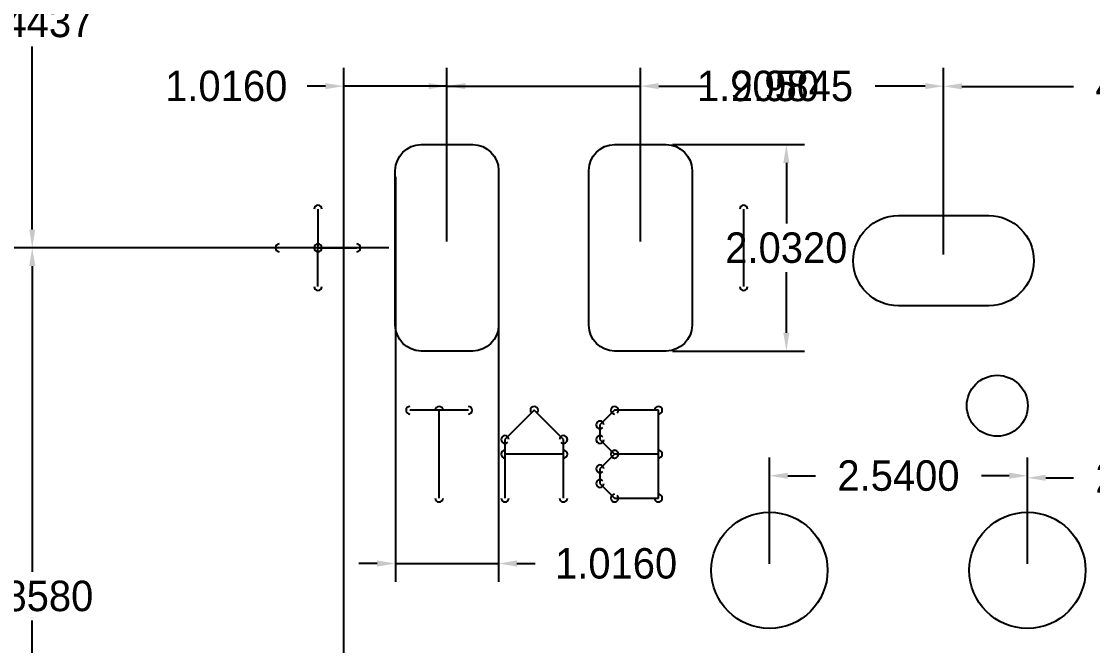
# Model space of a CAD drawing. Extents: x -87.3 to -53.8, y 2.2 to 28.4.
# Drawn here: x -72.38 to -61.83, y 15.04 to 21.18 of the extents above; entities that cross this region are included whole.
import ezdxf

# ---------------------------------------------------------------- set-up
doc = ezdxf.new("R2010")
doc.units = 0
doc.layers.get('0').update_dxf_attribs({"linetype": 'CONTINUOUS'})
doc.layers.get('DEFPOINTS').update_dxf_attribs({"linetype": 'CONTINUOUS'})
for name, color, linetype in [('16', 5, 'CONTINUOUS'), ('17', 3, 'CONTINUOUS'), ('20', 6, 'CONTINUOUS'), ('26', 4, 'CONTINUOUS')]:
    doc.layers.add(name, color=color, linetype=linetype)
doc.styles.add('VCDSTYLE33', font='txt', dxfattribs={"width": 0.98})
doc.dimstyles.new('VCDDIMSTYLE01', dxfattribs={"dimtxt": 0.3, "dimasz": 0.18, "dimexe": 0.18, "dimexo": 0.0625, "dimgap": 0.09, "dimtad": 0, "dimtih": 1, "dimtoh": 1, "dimdec": 4, "dimzin": 12, "dimtxsty": 'VCDSTYLE33', "dimsah": 1, "dimcen": 0.09, "dimazin": 3, "dimtfac": 1, "dimtdec": 4, "dimtmove": 0, "dimatfit": 3, "dimtolj": 1, "dimtzin": 0})

# ---------------------------------------------------------------- blocks, each defined once
blk = doc.blocks.new('*D1')
at = {"color": 0}
for p, q in [((-69.202, 13.553), (-69.202, 20.723)), ((-68.186, 20.606), (-68.186, 20.723)), ((-69.382, 20.543), (-69.562, 20.543)), ((-68.186, 20.543), (-69.202, 20.543)), ((-68.006, 20.543), (-67.826, 20.543))]:
    blk.add_line(p, q, dxfattribs=at)
for points in [[(-69.382, 20.513), (-69.382, 20.573), (-69.202, 20.543)], [(-68.006, 20.573), (-68.006, 20.513), (-68.186, 20.543)]]:
    blk.add_solid(points, dxfattribs=at)
at = {"layer": 'DEFPOINTS', "color": 0}
for p in [(-69.202, 20.543), (-68.186, 20.543), (-69.202, 13.49)]:
    blk.add_point(p, dxfattribs=at)
at = {"color": 0, "insert": (-70.359, 20.543), "char_height": 0.3, "attachment_point": 5, "style": 'VCDSTYLE33'}
blk.add_mtext('\\A1;1.0160', dxfattribs=at)
blk = doc.blocks.new('*D3')
at = {"color": 0}
for p, q in [((-72.331, 18.951), (-72.449, 18.951)), ((-72.269, 18.771), (-72.269, 15.762)), ((-72.269, 12.273), (-72.269, 15.282)), ((-70.662, 12.093), (-72.449, 12.093))]:
    blk.add_line(p, q, dxfattribs=at)
for points in [[(-72.239, 18.771), (-72.299, 18.771), (-72.269, 18.951)], [(-72.299, 12.273), (-72.239, 12.273), (-72.269, 12.093)]]:
    blk.add_solid(points, dxfattribs=at)
at = {"layer": 'DEFPOINTS', "color": 0}
for p in [(-72.269, 18.951), (-72.269, 12.093), (-70.599, 12.093)]:
    blk.add_point(p, dxfattribs=at)
at = {"color": 0, "insert": (-72.269, 15.522), "char_height": 0.3, "attachment_point": 5, "style": 'VCDSTYLE33'}
blk.add_mtext('\\A1;6.8580', dxfattribs=at)
blk = doc.blocks.new('*D61')
at = {"color": 0}
for p, q in [((-65.965, 19.967), (-64.665, 19.967)), ((-64.845, 19.787), (-64.845, 19.191)), ((-64.845, 18.115), (-64.845, 18.711)), ((-65.965, 17.935), (-64.665, 17.935))]:
    blk.add_line(p, q, dxfattribs=at)
for points in [[(-64.815, 19.787), (-64.875, 19.787), (-64.845, 19.967)], [(-64.875, 18.115), (-64.815, 18.115), (-64.845, 17.935)]]:
    blk.add_solid(points, dxfattribs=at)
at = {"layer": 'DEFPOINTS', "color": 0}
for p in [(-66.027, 19.967), (-66.027, 17.935), (-64.845, 17.935)]:
    blk.add_point(p, dxfattribs=at)
at = {"color": 0, "insert": (-64.845, 18.951), "char_height": 0.3, "attachment_point": 5, "style": 'VCDSTYLE33'}
blk.add_mtext('\\A1;2.0320', dxfattribs=at)
blk = doc.blocks.new('*D62')
at = {"color": 0}
for p, q in [((-68.63, 23.395), (-72.449, 23.395)), ((-72.269, 23.215), (-72.269, 21.413)), ((-72.269, 19.131), (-72.269, 20.933)), ((-68.757, 18.951), (-72.449, 18.951))]:
    blk.add_line(p, q, dxfattribs=at)
for points in [[(-72.239, 23.215), (-72.299, 23.215), (-72.269, 23.395)], [(-72.299, 19.131), (-72.239, 19.131), (-72.269, 18.951)]]:
    blk.add_solid(points, dxfattribs=at)
at = {"layer": 'DEFPOINTS', "color": 0}
for p in [(-68.567, 23.395), (-72.269, 18.951), (-68.694, 18.951)]:
    blk.add_point(p, dxfattribs=at)
at = {"color": 0, "insert": (-72.269, 21.173), "char_height": 0.3, "attachment_point": 5, "style": 'VCDSTYLE33'}
blk.add_mtext('\\A1;4.4437', dxfattribs=at)
blk = doc.blocks.new('*D66')
at = {"color": 0}
for p, q in [((-66.281, 20.606), (-66.281, 20.723)), ((-63.297, 19.798), (-63.297, 20.723)), ((-66.101, 20.543), (-65.607, 20.543)), ((-63.477, 20.543), (-63.971, 20.543))]:
    blk.add_line(p, q, dxfattribs=at)
for points in [[(-66.101, 20.573), (-66.101, 20.513), (-66.281, 20.543)], [(-63.477, 20.513), (-63.477, 20.573), (-63.297, 20.543)]]:
    blk.add_solid(points, dxfattribs=at)
at = {"layer": 'DEFPOINTS', "color": 0}
for p in [(-66.281, 20.543), (-63.297, 20.543), (-63.297, 19.735)]:
    blk.add_point(p, dxfattribs=at)
at = {"color": 0, "insert": (-64.789, 20.543), "char_height": 0.3, "attachment_point": 5, "style": 'VCDSTYLE33'}
blk.add_mtext('\\A1;2.9845', dxfattribs=at)
blk = doc.blocks.new('LONGP100')
blk.add_lwpolyline([(-0.4445, 0.4445), (0.4445, 0.4445, -1), (0.4445, -0.4445), (-0.4445, -0.4445, -1)], format="xyb", close=True)
blk = doc.blocks.new('PIE')
blk.add_circle((0, 0), 0.572)
blk = doc.blocks.new('PIE_4_')
blk.add_circle((0, 0), 0.572)
blk = doc.blocks.new('RECT325120X162560R50')
blk.add_lwpolyline([(-0.254, 1.016), (0.254, 1.016, -0.4142), (0.508, 0.762), (0.508, -0.762, -0.4142), (0.254, -1.016), (-0.254, -1.016, -0.4142), (-0.508, -0.762), (-0.508, 0.762, -0.4142)], format="xyb", close=True)
blk = doc.blocks.new('RECT325120X162560R50_1_')
blk.add_lwpolyline([(-0.254, 1.016), (0.254, 1.016, -0.4142), (0.508, 0.762), (0.508, -0.762, -0.4142), (0.254, -1.016), (-0.254, -1.016, -0.4142), (-0.508, -0.762), (-0.508, 0.762, -0.4142)], format="xyb", close=True)
blk = doc.blocks.new('#POLYLINE_1850_')
at = {"layer": '26'}
blk.add_arc((-67.975, 17.352), 0.0381, 270, 90, dxfattribs=at)
blk = doc.blocks.new('#POLYLINE_1851_')
at = {"layer": '26'}
blk.add_arc((-68.551, 17.352), 0.0381, 90, 270, dxfattribs=at)
blk = doc.blocks.new('#POLYLINE_1852_')
at = {"layer": '26'}
blk.add_line((-67.975, 17.352), (-68.551, 17.352), dxfattribs=at)
blk = doc.blocks.new('#POLYLINE_1853_')
at = {"layer": '26'}
blk.add_arc((-68.263, 16.487), 0.0381, 180, 0, dxfattribs=at)
blk = doc.blocks.new('#POLYLINE_1854_')
at = {"layer": '26'}
blk.add_arc((-68.263, 17.352), 0.0381, 0, 180, dxfattribs=at)
blk = doc.blocks.new('#POLYLINE_1855_')
at = {"layer": '26'}
blk.add_line((-68.263, 16.487), (-68.263, 17.352), dxfattribs=at)
blk = doc.blocks.new('#POLYLINE_1856_')
at = {"layer": '26'}
blk.add_arc((-67.039, 16.92), 0.0381, 270, 90, dxfattribs=at)
blk = doc.blocks.new('#POLYLINE_1857_')
at = {"layer": '26'}
blk.add_arc((-67.615, 16.92), 0.0381, 90, 270, dxfattribs=at)
blk = doc.blocks.new('#POLYLINE_1858_')
at = {"layer": '26'}
blk.add_line((-67.039, 16.92), (-67.615, 16.92), dxfattribs=at)
blk = doc.blocks.new('#POLYLINE_1859_')
at = {"layer": '26'}
blk.add_arc((-67.615, 17.064), 0.0381, 0, 180, dxfattribs=at)
blk = doc.blocks.new('#POLYLINE_1860_')
at = {"layer": '26'}
blk.add_arc((-67.615, 16.487), 0.0381, 180, 0, dxfattribs=at)
blk = doc.blocks.new('#POLYLINE_1861_')
at = {"layer": '26'}
blk.add_line((-67.615, 17.064), (-67.615, 16.487), dxfattribs=at)
blk = doc.blocks.new('#POLYLINE_1862_')
at = {"layer": '26'}
blk.add_arc((-67.327, 17.352), 0.0381, 315, 135, dxfattribs=at)
blk = doc.blocks.new('#POLYLINE_1863_')
at = {"layer": '26'}
blk.add_arc((-67.615, 17.064), 0.0381, 135, 315, dxfattribs=at)
blk = doc.blocks.new('#POLYLINE_1864_')
at = {"layer": '26'}
blk.add_line((-67.327, 17.352), (-67.615, 17.064), dxfattribs=at)
blk = doc.blocks.new('#POLYLINE_1865_')
at = {"layer": '26'}
blk.add_arc((-67.039, 17.064), 0.0381, 225, 45, dxfattribs=at)
blk = doc.blocks.new('#POLYLINE_1866_')
at = {"layer": '26'}
blk.add_arc((-67.327, 17.352), 0.0381, 45, 225, dxfattribs=at)
blk = doc.blocks.new('#POLYLINE_1867_')
at = {"layer": '26'}
blk.add_line((-67.039, 17.064), (-67.327, 17.352), dxfattribs=at)
blk = doc.blocks.new('#POLYLINE_1868_')
at = {"layer": '26'}
blk.add_arc((-67.039, 16.487), 0.0381, 180, 0, dxfattribs=at)
blk = doc.blocks.new('#POLYLINE_1869_')
at = {"layer": '26'}
blk.add_arc((-67.039, 17.064), 0.0381, 0, 180, dxfattribs=at)
blk = doc.blocks.new('#POLYLINE_1870_')
at = {"layer": '26'}
blk.add_line((-67.039, 16.487), (-67.039, 17.064), dxfattribs=at)
blk = doc.blocks.new('#POLYLINE_1871_')
at = {"layer": '26'}
blk.add_arc((-66.104, 16.92), 0.0381, 270, 90, dxfattribs=at)
blk = doc.blocks.new('#POLYLINE_1872_')
at = {"layer": '26'}
blk.add_arc((-66.536, 16.92), 0.0381, 90, 270, dxfattribs=at)
blk = doc.blocks.new('#POLYLINE_1873_')
at = {"layer": '26'}
blk.add_line((-66.104, 16.92), (-66.536, 16.92), dxfattribs=at)
blk = doc.blocks.new('#POLYLINE_1874_')
at = {"layer": '26'}
blk.add_arc((-66.536, 16.487), 0.0381, 90, 270, dxfattribs=at)
blk = doc.blocks.new('#POLYLINE_1875_')
at = {"layer": '26'}
blk.add_arc((-66.104, 16.487), 0.0381, 270, 90, dxfattribs=at)
blk = doc.blocks.new('#POLYLINE_1876_')
at = {"layer": '26'}
blk.add_line((-66.536, 16.487), (-66.104, 16.487), dxfattribs=at)
blk = doc.blocks.new('#POLYLINE_1877_')
at = {"layer": '26'}
blk.add_arc((-66.68, 16.631), 0.0381, 45, 225, dxfattribs=at)
blk = doc.blocks.new('#POLYLINE_1878_')
at = {"layer": '26'}
blk.add_arc((-66.536, 16.487), 0.0381, 224.9468, 44.9468, dxfattribs=at)
blk = doc.blocks.new('#POLYLINE_1879_')
at = {"layer": '26'}
blk.add_line((-66.68, 16.631), (-66.536, 16.487), dxfattribs=at)
blk = doc.blocks.new('#POLYLINE_1880_')
at = {"layer": '26'}
blk.add_arc((-66.68, 16.775), 0.0381, 0, 180, dxfattribs=at)
blk = doc.blocks.new('#POLYLINE_1881_')
at = {"layer": '26'}
blk.add_arc((-66.68, 16.631), 0.0381, 180, 0, dxfattribs=at)
blk = doc.blocks.new('#POLYLINE_1882_')
at = {"layer": '26'}
blk.add_line((-66.68, 16.775), (-66.68, 16.631), dxfattribs=at)
blk = doc.blocks.new('#POLYLINE_1883_')
at = {"layer": '26'}
blk.add_arc((-66.536, 16.919), 0.0381, 315, 135, dxfattribs=at)
blk = doc.blocks.new('#POLYLINE_1884_')
at = {"layer": '26'}
blk.add_arc((-66.68, 16.775), 0.0381, 135, 315, dxfattribs=at)
blk = doc.blocks.new('#POLYLINE_1885_')
at = {"layer": '26'}
blk.add_line((-66.536, 16.92), (-66.68, 16.775), dxfattribs=at)
blk = doc.blocks.new('#POLYLINE_1886_')
at = {"layer": '26'}
blk.add_arc((-66.68, 17.064), 0.0381, 45, 225, dxfattribs=at)
blk = doc.blocks.new('#POLYLINE_1887_')
at = {"layer": '26'}
blk.add_arc((-66.536, 16.919), 0.0381, 225, 45, dxfattribs=at)
blk = doc.blocks.new('#POLYLINE_1888_')
at = {"layer": '26'}
blk.add_line((-66.68, 17.064), (-66.536, 16.92), dxfattribs=at)
blk = doc.blocks.new('#POLYLINE_1889_')
at = {"layer": '26'}
blk.add_arc((-66.68, 17.208), 0.0381, 0, 180, dxfattribs=at)
blk = doc.blocks.new('#POLYLINE_1890_')
at = {"layer": '26'}
blk.add_arc((-66.68, 17.064), 0.0381, 180, 0, dxfattribs=at)
blk = doc.blocks.new('#POLYLINE_1891_')
at = {"layer": '26'}
blk.add_line((-66.68, 17.208), (-66.68, 17.064), dxfattribs=at)
blk = doc.blocks.new('#POLYLINE_1892_')
at = {"layer": '26'}
blk.add_arc((-66.536, 17.352), 0.0381, 315, 135, dxfattribs=at)
blk = doc.blocks.new('#POLYLINE_1893_')
at = {"layer": '26'}
blk.add_arc((-66.68, 17.208), 0.0381, 135, 315, dxfattribs=at)
blk = doc.blocks.new('#POLYLINE_1894_')
at = {"layer": '26'}
blk.add_line((-66.536, 17.352), (-66.68, 17.208), dxfattribs=at)
blk = doc.blocks.new('#POLYLINE_1895_')
at = {"layer": '26'}
blk.add_arc((-66.104, 17.352), 0.0381, 270, 90, dxfattribs=at)
blk = doc.blocks.new('#POLYLINE_1896_')
at = {"layer": '26'}
blk.add_arc((-66.536, 17.352), 0.0381, 90, 270, dxfattribs=at)
blk = doc.blocks.new('#POLYLINE_1897_')
at = {"layer": '26'}
blk.add_line((-66.104, 17.352), (-66.536, 17.352), dxfattribs=at)
blk = doc.blocks.new('#POLYLINE_1898_')
at = {"layer": '26'}
blk.add_arc((-66.104, 16.487), 0.0381, 180, 0, dxfattribs=at)
blk = doc.blocks.new('#POLYLINE_1899_')
at = {"layer": '26'}
blk.add_arc((-66.104, 17.352), 0.0381, 0, 180, dxfattribs=at)
blk = doc.blocks.new('#POLYLINE_1900_')
at = {"layer": '26'}
blk.add_line((-66.104, 16.487), (-66.104, 17.352), dxfattribs=at)
blk = doc.blocks.new('#POLYLINE_1901_')
at = {"layer": '26'}
blk.add_arc((-69.456, 18.951), 0.0381, 90, 270, dxfattribs=at)
blk = doc.blocks.new('#POLYLINE_1902_')
at = {"layer": '26'}
blk.add_arc((-69.075, 18.951), 0.0381, 270, 90, dxfattribs=at)
blk = doc.blocks.new('#POLYLINE_1903_')
at = {"layer": '26'}
blk.add_line((-69.456, 18.951), (-69.075, 18.951), dxfattribs=at)
blk = doc.blocks.new('#POLYLINE_1904_')
at = {"layer": '26'}
blk.add_arc((-69.456, 18.951), 0.0381, 270, 90, dxfattribs=at)
blk = doc.blocks.new('#POLYLINE_1905_')
at = {"layer": '26'}
blk.add_arc((-69.837, 18.951), 0.0381, 90, 270, dxfattribs=at)
blk = doc.blocks.new('#POLYLINE_1906_')
at = {"layer": '26'}
blk.add_line((-69.456, 18.951), (-69.837, 18.951), dxfattribs=at)
blk = doc.blocks.new('#POLYLINE_1907_')
at = {"layer": '26'}
blk.add_arc((-69.456, 19.332), 0.0381, 0, 180, dxfattribs=at)
blk = doc.blocks.new('#POLYLINE_1908_')
at = {"layer": '26'}
blk.add_arc((-69.456, 18.951), 0.0381, 180, 0, dxfattribs=at)
blk = doc.blocks.new('#POLYLINE_1909_')
at = {"layer": '26'}
blk.add_line((-69.456, 19.332), (-69.456, 18.951), dxfattribs=at)
blk = doc.blocks.new('#POLYLINE_1910_')
at = {"layer": '26'}
blk.add_arc((-69.456, 18.57), 0.0381, 180, 0, dxfattribs=at)
blk = doc.blocks.new('#POLYLINE_1911_')
at = {"layer": '26'}
blk.add_arc((-69.456, 18.951), 0.0381, 0, 180, dxfattribs=at)
blk = doc.blocks.new('#POLYLINE_1912_')
at = {"layer": '26'}
blk.add_line((-69.456, 18.57), (-69.456, 18.951), dxfattribs=at)
blk = doc.blocks.new('#POLYLINE_1913_')
at = {"layer": '26'}
blk.add_arc((-65.265, 18.57), 0.0381, 180, 0, dxfattribs=at)
blk = doc.blocks.new('#POLYLINE_1914_')
at = {"layer": '26'}
blk.add_arc((-65.265, 19.332), 0.0381, 0, 180, dxfattribs=at)
blk = doc.blocks.new('#POLYLINE_1915_')
at = {"layer": '26'}
blk.add_line((-65.265, 18.57), (-65.265, 19.332), dxfattribs=at)
blk = doc.blocks.new('*D2049')
at = {"color": 0}
for p, q in [((-63.297, 18.887), (-63.297, 20.721)), ((-59.106, 18.887), (-59.106, 20.721)), ((-63.117, 20.541), (-62.019, 20.541)), ((-59.286, 20.541), (-60.383, 20.541))]:
    blk.add_line(p, q, dxfattribs=at)
for points in [[(-63.117, 20.571), (-63.117, 20.511), (-63.297, 20.541)], [(-59.286, 20.511), (-59.286, 20.571), (-59.106, 20.541)]]:
    blk.add_solid(points, dxfattribs=at)
at = {"layer": 'DEFPOINTS', "color": 0}
for p in [(-59.106, 20.541), (-63.297, 18.824), (-59.106, 18.824)]:
    blk.add_point(p, dxfattribs=at)
at = {"color": 0, "insert": (-61.201, 20.541), "char_height": 0.3, "attachment_point": 5, "style": 'VCDSTYLE33'}
blk.add_mtext('\\A1;4.1910', dxfattribs=at)
blk = doc.blocks.new('*D2050')
at = {"color": 0}
for p, q in [((-65.011, 15.839), (-65.011, 16.887)), ((-62.471, 15.839), (-62.471, 16.887)), ((-64.831, 16.707), (-64.559, 16.707)), ((-62.651, 16.707), (-62.923, 16.707))]:
    blk.add_line(p, q, dxfattribs=at)
for points in [[(-64.831, 16.737), (-64.831, 16.677), (-65.011, 16.707)], [(-62.651, 16.677), (-62.651, 16.737), (-62.471, 16.707)]]:
    blk.add_solid(points, dxfattribs=at)
at = {"layer": 'DEFPOINTS', "color": 0}
for p in [(-65.011, 16.707), (-65.011, 15.776), (-62.471, 15.776)]:
    blk.add_point(p, dxfattribs=at)
at = {"color": 0, "insert": (-63.741, 16.707), "char_height": 0.3, "attachment_point": 5, "style": 'VCDSTYLE33'}
blk.add_mtext('\\A1;2.5400', dxfattribs=at)
blk = doc.blocks.new('*D2051')
at = {"color": 0}
for p, q in [((-62.471, 15.839), (-62.471, 16.867)), ((-59.931, 15.839), (-59.931, 16.867)), ((-62.291, 16.687), (-62.019, 16.687)), ((-60.111, 16.687), (-60.383, 16.687))]:
    blk.add_line(p, q, dxfattribs=at)
for points in [[(-62.291, 16.717), (-62.291, 16.657), (-62.471, 16.687)], [(-60.111, 16.657), (-60.111, 16.717), (-59.931, 16.687)]]:
    blk.add_solid(points, dxfattribs=at)
at = {"layer": 'DEFPOINTS', "color": 0}
for p in [(-62.471, 16.687), (-62.471, 15.776), (-59.931, 15.776)]:
    blk.add_point(p, dxfattribs=at)
at = {"color": 0, "insert": (-61.201, 16.687), "char_height": 0.3, "attachment_point": 5, "style": 'VCDSTYLE33'}
blk.add_mtext('\\A1;2.5400', dxfattribs=at)
blk = doc.blocks.new('*D2056')
at = {"color": 0}
for p, q in [((-68.186, 19.014), (-68.186, 20.723)), ((-66.281, 19.014), (-66.281, 20.723)), ((-68.366, 20.543), (-68.546, 20.543)), ((-68.186, 20.543), (-66.281, 20.543)), ((-66.101, 20.543), (-65.921, 20.543))]:
    blk.add_line(p, q, dxfattribs=at)
for points in [[(-68.366, 20.513), (-68.366, 20.573), (-68.186, 20.543)], [(-66.101, 20.573), (-66.101, 20.513), (-66.281, 20.543)]]:
    blk.add_solid(points, dxfattribs=at)
at = {"layer": 'DEFPOINTS', "color": 0}
for p in [(-66.281, 20.543), (-68.186, 18.951), (-66.281, 18.951)]:
    blk.add_point(p, dxfattribs=at)
at = {"color": 0, "insert": (-65.124, 20.543), "char_height": 0.3, "attachment_point": 5, "style": 'VCDSTYLE33'}
blk.add_mtext('\\A1;1.9050', dxfattribs=at)
blk = doc.blocks.new('*D2057')
at = {"color": 0}
for p, q in [((-68.694, 19.651), (-68.694, 15.663)), ((-67.678, 19.651), (-67.678, 15.663)), ((-68.874, 15.843), (-69.054, 15.843)), ((-68.694, 15.843), (-67.678, 15.843)), ((-67.498, 15.843), (-67.318, 15.843))]:
    blk.add_line(p, q, dxfattribs=at)
for points in [[(-68.874, 15.813), (-68.874, 15.873), (-68.694, 15.843)], [(-67.498, 15.873), (-67.498, 15.813), (-67.678, 15.843)]]:
    blk.add_solid(points, dxfattribs=at)
at = {"layer": 'DEFPOINTS', "color": 0}
for p in [(-68.694, 19.713), (-67.678, 19.713), (-67.678, 15.843)]:
    blk.add_point(p, dxfattribs=at)
at = {"color": 0, "insert": (-66.521, 15.843), "char_height": 0.3, "attachment_point": 5, "style": 'VCDSTYLE33'}
blk.add_mtext('\\A1;1.0160', dxfattribs=at)
blk = doc.blocks.new('LONGP100_4_')
blk.add_lwpolyline([(-0.4445, 0.4445), (0.4445, 0.4445, -1), (0.4445, -0.4445), (-0.4445, -0.4445, -1)], format="xyb", close=True)
blk = doc.blocks.new('PIE_6_')
blk.add_circle((0, 0), 0.572)
blk = doc.blocks.new('PIE_10_')
blk.add_circle((0, 0), 0.572)
blk = doc.blocks.new('RECT325120X162560R50_2_')
blk.add_lwpolyline([(-0.254, 1.016), (0.254, 1.016, -0.4142), (0.508, 0.762), (0.508, -0.762, -0.4142), (0.254, -1.016), (-0.254, -1.016, -0.4142), (-0.508, -0.762), (-0.508, 0.762, -0.4142)], format="xyb", close=True)
blk = doc.blocks.new('RECT325120X162560R50_3_')
blk.add_lwpolyline([(-0.254, 1.016), (0.254, 1.016, -0.4142), (0.508, 0.762), (0.508, -0.762, -0.4142), (0.254, -1.016), (-0.254, -1.016, -0.4142), (-0.508, -0.762), (-0.508, 0.762, -0.4142)], format="xyb", close=True)
blk = doc.blocks.new('#POLYLINE_2221_')
at = {"layer": '26'}
blk.add_arc((-67.975, 17.352), 0.0381, 270, 90, dxfattribs=at)
blk = doc.blocks.new('#POLYLINE_2222_')
at = {"layer": '26'}
blk.add_arc((-68.551, 17.352), 0.0381, 90, 270, dxfattribs=at)
blk = doc.blocks.new('#POLYLINE_2223_')
at = {"layer": '26'}
blk.add_line((-67.975, 17.352), (-68.551, 17.352), dxfattribs=at)
blk = doc.blocks.new('#POLYLINE_2224_')
at = {"layer": '26'}
blk.add_arc((-68.263, 16.487), 0.0381, 180, 0, dxfattribs=at)
blk = doc.blocks.new('#POLYLINE_2225_')
at = {"layer": '26'}
blk.add_arc((-68.263, 17.352), 0.0381, 0, 180, dxfattribs=at)
blk = doc.blocks.new('#POLYLINE_2226_')
at = {"layer": '26'}
blk.add_line((-68.263, 16.487), (-68.263, 17.352), dxfattribs=at)
blk = doc.blocks.new('#POLYLINE_2227_')
at = {"layer": '26'}
blk.add_arc((-67.039, 16.92), 0.0381, 270, 90, dxfattribs=at)
blk = doc.blocks.new('#POLYLINE_2228_')
at = {"layer": '26'}
blk.add_arc((-67.615, 16.92), 0.0381, 90, 270, dxfattribs=at)
blk = doc.blocks.new('#POLYLINE_2229_')
at = {"layer": '26'}
blk.add_line((-67.039, 16.92), (-67.615, 16.92), dxfattribs=at)
blk = doc.blocks.new('#POLYLINE_2230_')
at = {"layer": '26'}
blk.add_arc((-67.615, 17.064), 0.0381, 0, 180, dxfattribs=at)
blk = doc.blocks.new('#POLYLINE_2231_')
at = {"layer": '26'}
blk.add_arc((-67.615, 16.487), 0.0381, 180, 0, dxfattribs=at)
blk = doc.blocks.new('#POLYLINE_2232_')
at = {"layer": '26'}
blk.add_line((-67.615, 17.064), (-67.615, 16.487), dxfattribs=at)
blk = doc.blocks.new('#POLYLINE_2233_')
at = {"layer": '26'}
blk.add_arc((-67.327, 17.352), 0.0381, 315, 135, dxfattribs=at)
blk = doc.blocks.new('#POLYLINE_2234_')
at = {"layer": '26'}
blk.add_arc((-67.615, 17.064), 0.0381, 135, 315, dxfattribs=at)
blk = doc.blocks.new('#POLYLINE_2235_')
at = {"layer": '26'}
blk.add_line((-67.327, 17.352), (-67.615, 17.064), dxfattribs=at)
blk = doc.blocks.new('#POLYLINE_2236_')
at = {"layer": '26'}
blk.add_arc((-67.039, 17.064), 0.0381, 225, 45, dxfattribs=at)
blk = doc.blocks.new('#POLYLINE_2237_')
at = {"layer": '26'}
blk.add_arc((-67.327, 17.352), 0.0381, 45, 225, dxfattribs=at)
blk = doc.blocks.new('#POLYLINE_2238_')
at = {"layer": '26'}
blk.add_line((-67.039, 17.064), (-67.327, 17.352), dxfattribs=at)
blk = doc.blocks.new('#POLYLINE_2239_')
at = {"layer": '26'}
blk.add_arc((-67.039, 16.487), 0.0381, 180, 0, dxfattribs=at)
blk = doc.blocks.new('#POLYLINE_2240_')
at = {"layer": '26'}
blk.add_arc((-67.039, 17.064), 0.0381, 0, 180, dxfattribs=at)
blk = doc.blocks.new('#POLYLINE_2241_')
at = {"layer": '26'}
blk.add_line((-67.039, 16.487), (-67.039, 17.064), dxfattribs=at)
blk = doc.blocks.new('#POLYLINE_2242_')
at = {"layer": '26'}
blk.add_arc((-66.104, 16.92), 0.0381, 270, 90, dxfattribs=at)
blk = doc.blocks.new('#POLYLINE_2243_')
at = {"layer": '26'}
blk.add_arc((-66.536, 16.92), 0.0381, 90, 270, dxfattribs=at)
blk = doc.blocks.new('#POLYLINE_2244_')
at = {"layer": '26'}
blk.add_line((-66.104, 16.92), (-66.536, 16.92), dxfattribs=at)
blk = doc.blocks.new('#POLYLINE_2245_')
at = {"layer": '26'}
blk.add_arc((-66.536, 16.487), 0.0381, 90, 270, dxfattribs=at)
blk = doc.blocks.new('#POLYLINE_2246_')
at = {"layer": '26'}
blk.add_arc((-66.104, 16.487), 0.0381, 270, 90, dxfattribs=at)
blk = doc.blocks.new('#POLYLINE_2247_')
at = {"layer": '26'}
blk.add_line((-66.536, 16.487), (-66.104, 16.487), dxfattribs=at)
blk = doc.blocks.new('#POLYLINE_2248_')
at = {"layer": '26'}
blk.add_arc((-66.68, 16.631), 0.0381, 45, 225, dxfattribs=at)
blk = doc.blocks.new('#POLYLINE_2249_')
at = {"layer": '26'}
blk.add_arc((-66.536, 16.487), 0.0381, 224.9468, 44.9468, dxfattribs=at)
blk = doc.blocks.new('#POLYLINE_2250_')
at = {"layer": '26'}
blk.add_line((-66.68, 16.631), (-66.536, 16.487), dxfattribs=at)
blk = doc.blocks.new('#POLYLINE_2251_')
at = {"layer": '26'}
blk.add_arc((-66.68, 16.775), 0.0381, 0, 180, dxfattribs=at)
blk = doc.blocks.new('#POLYLINE_2252_')
at = {"layer": '26'}
blk.add_arc((-66.68, 16.631), 0.0381, 180, 0, dxfattribs=at)
blk = doc.blocks.new('#POLYLINE_2253_')
at = {"layer": '26'}
blk.add_line((-66.68, 16.775), (-66.68, 16.631), dxfattribs=at)
blk = doc.blocks.new('#POLYLINE_2254_')
at = {"layer": '26'}
blk.add_arc((-66.536, 16.919), 0.0381, 315, 135, dxfattribs=at)
blk = doc.blocks.new('#POLYLINE_2255_')
at = {"layer": '26'}
blk.add_arc((-66.68, 16.775), 0.0381, 135, 315, dxfattribs=at)
blk = doc.blocks.new('#POLYLINE_2256_')
at = {"layer": '26'}
blk.add_line((-66.536, 16.92), (-66.68, 16.775), dxfattribs=at)
blk = doc.blocks.new('#POLYLINE_2257_')
at = {"layer": '26'}
blk.add_arc((-66.68, 17.064), 0.0381, 45, 225, dxfattribs=at)
blk = doc.blocks.new('#POLYLINE_2258_')
at = {"layer": '26'}
blk.add_arc((-66.536, 16.919), 0.0381, 225, 45, dxfattribs=at)
blk = doc.blocks.new('#POLYLINE_2259_')
at = {"layer": '26'}
blk.add_line((-66.68, 17.064), (-66.536, 16.92), dxfattribs=at)
blk = doc.blocks.new('#POLYLINE_2260_')
at = {"layer": '26'}
blk.add_arc((-66.68, 17.208), 0.0381, 0, 180, dxfattribs=at)
blk = doc.blocks.new('#POLYLINE_2261_')
at = {"layer": '26'}
blk.add_arc((-66.68, 17.064), 0.0381, 180, 0, dxfattribs=at)
blk = doc.blocks.new('#POLYLINE_2262_')
at = {"layer": '26'}
blk.add_line((-66.68, 17.208), (-66.68, 17.064), dxfattribs=at)
blk = doc.blocks.new('#POLYLINE_2263_')
at = {"layer": '26'}
blk.add_arc((-66.536, 17.352), 0.0381, 315, 135, dxfattribs=at)
blk = doc.blocks.new('#POLYLINE_2264_')
at = {"layer": '26'}
blk.add_arc((-66.68, 17.208), 0.0381, 135, 315, dxfattribs=at)
blk = doc.blocks.new('#POLYLINE_2265_')
at = {"layer": '26'}
blk.add_line((-66.536, 17.352), (-66.68, 17.208), dxfattribs=at)
blk = doc.blocks.new('#POLYLINE_2266_')
at = {"layer": '26'}
blk.add_arc((-66.104, 17.352), 0.0381, 270, 90, dxfattribs=at)
blk = doc.blocks.new('#POLYLINE_2267_')
at = {"layer": '26'}
blk.add_arc((-66.536, 17.352), 0.0381, 90, 270, dxfattribs=at)
blk = doc.blocks.new('#POLYLINE_2268_')
at = {"layer": '26'}
blk.add_line((-66.104, 17.352), (-66.536, 17.352), dxfattribs=at)
blk = doc.blocks.new('#POLYLINE_2269_')
at = {"layer": '26'}
blk.add_arc((-66.104, 16.487), 0.0381, 180, 0, dxfattribs=at)
blk = doc.blocks.new('#POLYLINE_2270_')
at = {"layer": '26'}
blk.add_arc((-66.104, 17.352), 0.0381, 0, 180, dxfattribs=at)
blk = doc.blocks.new('#POLYLINE_2271_')
at = {"layer": '26'}
blk.add_line((-66.104, 16.487), (-66.104, 17.352), dxfattribs=at)
blk = doc.blocks.new('#POLYLINE_2272_')
at = {"layer": '26'}
blk.add_arc((-69.456, 18.951), 0.0381, 90, 270, dxfattribs=at)
blk = doc.blocks.new('#POLYLINE_2273_')
at = {"layer": '26'}
blk.add_arc((-69.075, 18.951), 0.0381, 270, 90, dxfattribs=at)
blk = doc.blocks.new('#POLYLINE_2274_')
at = {"layer": '26'}
blk.add_line((-69.456, 18.951), (-69.075, 18.951), dxfattribs=at)
blk = doc.blocks.new('#POLYLINE_2275_')
at = {"layer": '26'}
blk.add_arc((-69.456, 18.951), 0.0381, 270, 90, dxfattribs=at)
blk = doc.blocks.new('#POLYLINE_2276_')
at = {"layer": '26'}
blk.add_arc((-69.837, 18.951), 0.0381, 90, 270, dxfattribs=at)
blk = doc.blocks.new('#POLYLINE_2277_')
at = {"layer": '26'}
blk.add_line((-69.456, 18.951), (-69.837, 18.951), dxfattribs=at)
blk = doc.blocks.new('#POLYLINE_2278_')
at = {"layer": '26'}
blk.add_arc((-69.456, 19.332), 0.0381, 0, 180, dxfattribs=at)
blk = doc.blocks.new('#POLYLINE_2279_')
at = {"layer": '26'}
blk.add_arc((-69.456, 18.951), 0.0381, 180, 0, dxfattribs=at)
blk = doc.blocks.new('#POLYLINE_2280_')
at = {"layer": '26'}
blk.add_line((-69.456, 19.332), (-69.456, 18.951), dxfattribs=at)
blk = doc.blocks.new('#POLYLINE_2281_')
at = {"layer": '26'}
blk.add_arc((-69.456, 18.57), 0.0381, 180, 0, dxfattribs=at)
blk = doc.blocks.new('#POLYLINE_2282_')
at = {"layer": '26'}
blk.add_arc((-69.456, 18.951), 0.0381, 0, 180, dxfattribs=at)
blk = doc.blocks.new('#POLYLINE_2283_')
at = {"layer": '26'}
blk.add_line((-69.456, 18.57), (-69.456, 18.951), dxfattribs=at)
blk = doc.blocks.new('#POLYLINE_2284_')
at = {"layer": '26'}
blk.add_arc((-65.265, 18.57), 0.0381, 180, 0, dxfattribs=at)
blk = doc.blocks.new('#POLYLINE_2285_')
at = {"layer": '26'}
blk.add_arc((-65.265, 19.332), 0.0381, 0, 180, dxfattribs=at)
blk = doc.blocks.new('#POLYLINE_2286_')
at = {"layer": '26'}
blk.add_line((-65.265, 18.57), (-65.265, 19.332), dxfattribs=at)

msp = doc.modelspace()

# ---------------------------------------------------------------- linework, layer by layer
at = {"layer": '20'}
msp.add_circle((-62.76842, 17.3961), 0.3, dxfattribs=at)
msp.add_circle((-62.76842, 17.3961), 0.3, dxfattribs=at)

# ---------------------------------------------------------------- block references
at = {"layer": '16'}
for name, p in [('RECT325120X162560R50_1_', (-68.18642, 18.9511)), ('RECT325120X162560R50_3_', (-68.18642, 18.9511)), ('RECT325120X162560R50', (-66.28142, 18.9511)), ('RECT325120X162560R50_2_', (-66.28142, 18.9511)), ('PIE_4_', (-65.01142, 15.7761)), ('PIE_10_', (-65.01142, 15.7761)), ('PIE', (-62.47142, 15.7761)), ('PIE_6_', (-62.47142, 15.7761))]:
    msp.add_blockref(name, p, dxfattribs=at)
at = {"layer": '17'}
for name in ['LONGP100', 'LONGP100_4_']:
    msp.add_blockref(name, (-63.29692, 18.8241), dxfattribs=at)
at = {"layer": '26'}
for name in ['#POLYLINE_1907_', '#POLYLINE_2278_', '#POLYLINE_1909_', '#POLYLINE_2280_', '#POLYLINE_1914_', '#POLYLINE_2285_', '#POLYLINE_1915_', '#POLYLINE_2286_', '#POLYLINE_1905_', '#POLYLINE_2276_', '#POLYLINE_1901_', '#POLYLINE_1911_', '#POLYLINE_2272_', '#POLYLINE_2282_', '#POLYLINE_1904_', '#POLYLINE_2275_', '#POLYLINE_1902_', '#POLYLINE_2273_', '#POLYLINE_1906_', '#POLYLINE_2277_', '#POLYLINE_1908_', '#POLYLINE_2279_', '#POLYLINE_1903_', '#POLYLINE_1912_', '#POLYLINE_2274_', '#POLYLINE_2283_', '#POLYLINE_1910_', '#POLYLINE_2281_', '#POLYLINE_1913_', '#POLYLINE_2284_', '#POLYLINE_1851_', '#POLYLINE_2222_', '#POLYLINE_1852_', '#POLYLINE_2223_', '#POLYLINE_1854_', '#POLYLINE_2225_', '#POLYLINE_1855_', '#POLYLINE_2226_', '#POLYLINE_1850_', '#POLYLINE_2221_', '#POLYLINE_1864_', '#POLYLINE_2235_', '#POLYLINE_1866_', '#POLYLINE_2237_', '#POLYLINE_1862_', '#POLYLINE_2233_', '#POLYLINE_1867_', '#POLYLINE_2238_', '#POLYLINE_1894_', '#POLYLINE_2265_', '#POLYLINE_1896_', '#POLYLINE_2267_', '#POLYLINE_1892_', '#POLYLINE_2263_', '#POLYLINE_1897_', '#POLYLINE_2268_', '#POLYLINE_1899_', '#POLYLINE_2270_', '#POLYLINE_1895_', '#POLYLINE_2266_', '#POLYLINE_1900_', '#POLYLINE_2271_', '#POLYLINE_1893_', '#POLYLINE_2264_', '#POLYLINE_1889_', '#POLYLINE_2260_', '#POLYLINE_1891_', '#POLYLINE_2262_', '#POLYLINE_1863_', '#POLYLINE_2234_', '#POLYLINE_1859_', '#POLYLINE_2230_', '#POLYLINE_1869_', '#POLYLINE_2240_', '#POLYLINE_1865_', '#POLYLINE_2236_', '#POLYLINE_1886_', '#POLYLINE_2257_', '#POLYLINE_1861_', '#POLYLINE_2232_', '#POLYLINE_1870_', '#POLYLINE_2241_', '#POLYLINE_1890_', '#POLYLINE_2261_', '#POLYLINE_1888_', '#POLYLINE_2259_', '#POLYLINE_1857_', '#POLYLINE_2228_', '#POLYLINE_1858_', '#POLYLINE_2229_', '#POLYLINE_1856_', '#POLYLINE_2227_', '#POLYLINE_1885_', '#POLYLINE_2256_', '#POLYLINE_1872_', '#POLYLINE_2243_', '#POLYLINE_1883_', '#POLYLINE_2254_', '#POLYLINE_1887_', '#POLYLINE_2258_', '#POLYLINE_1873_', '#POLYLINE_2244_', '#POLYLINE_1871_', '#POLYLINE_2242_', '#POLYLINE_1884_', '#POLYLINE_2255_', '#POLYLINE_1880_', '#POLYLINE_2251_', '#POLYLINE_1882_', '#POLYLINE_2253_', '#POLYLINE_1877_', '#POLYLINE_2248_', '#POLYLINE_1881_', '#POLYLINE_2252_', '#POLYLINE_1879_', '#POLYLINE_2250_', '#POLYLINE_1853_', '#POLYLINE_2224_', '#POLYLINE_1860_', '#POLYLINE_2231_', '#POLYLINE_1868_', '#POLYLINE_2239_', '#POLYLINE_1874_', '#POLYLINE_2245_', '#POLYLINE_1878_', '#POLYLINE_2249_', '#POLYLINE_1876_', '#POLYLINE_2247_', '#POLYLINE_1898_', '#POLYLINE_2269_', '#POLYLINE_1875_', '#POLYLINE_2246_']:
    msp.add_blockref(name, (0, 0), dxfattribs=at)

# ---------------------------------------------------------------- dimensions: what is measured, and where the dimension line sits
dim = msp.add_linear_dim(base=(-72.26857, 18.9511), p1=(-68.56742, 23.3948), p2=(-68.69442, 18.9511), angle=90, dimstyle='VCDDIMSTYLE01')
dim.commit()
dim.dimension.update_dxf_attribs({"geometry": '*D62', "text_midpoint": (-72.26857, 21.17295)})
for base, p1, p2, text, picture, middle in [((-69.20242, 20.54344), (-68.18642, 20.54344), (-69.20242, 13.4901), '1.0160', '*D1', (-70.35942, 20.54344)), ((-66.28142, 20.54344), (-68.18642, 18.9511), (-66.28142, 18.9511), '1.9050', '*D2056', (-65.12442, 20.54344)), ((-59.10592, 20.54072), (-63.29692, 18.8241), (-59.10592, 18.8241), '4.1910', '*D2049', (-61.20142, 20.54072)), ((-67.67842, 15.84277), (-68.69442, 19.7131), (-67.67842, 19.7131), '1.0160', '*D2057', (-66.52142, 15.84277)), ((-65.01142, 16.70676), (-62.47142, 15.7761), (-65.01142, 15.7761), '2.5400', '*D2050', (-63.74142, 16.70676)), ((-62.47142, 16.68689), (-59.93142, 15.7761), (-62.47142, 15.7761), '2.5400', '*D2051', (-61.20142, 16.68689))]:
    dim = msp.add_linear_dim(base=base, p1=p1, p2=p2, text=text, dimstyle='VCDDIMSTYLE01')
    dim.commit()
    dim.dimension.update_dxf_attribs({"geometry": picture, "text_midpoint": middle})
dim = msp.add_linear_dim(base=(-63.29692, 20.54344), p1=(-66.28142, 20.54344), p2=(-63.29692, 19.73503), dimstyle='VCDDIMSTYLE01')
dim.commit()
dim.dimension.update_dxf_attribs({"geometry": '*D66', "text_midpoint": (-64.78917, 20.54344)})
for base, p1, p2, text, picture, middle in [((-64.84514, 17.9351), (-66.02742, 19.9671), (-66.02742, 17.9351), '2.0320', '*D61', (-64.84514, 18.9511)), ((-72.26857, 12.0931), (-72.26857, 18.9511), (-70.59942, 12.0931), '6.8580', '*D3', (-72.26857, 15.5221))]:
    dim = msp.add_linear_dim(base=base, p1=p1, p2=p2, angle=90, text=text, dimstyle='VCDDIMSTYLE01')
    dim.commit()
    dim.dimension.update_dxf_attribs({"geometry": picture, "text_midpoint": middle})

doc.saveas('drawing.dxf')
